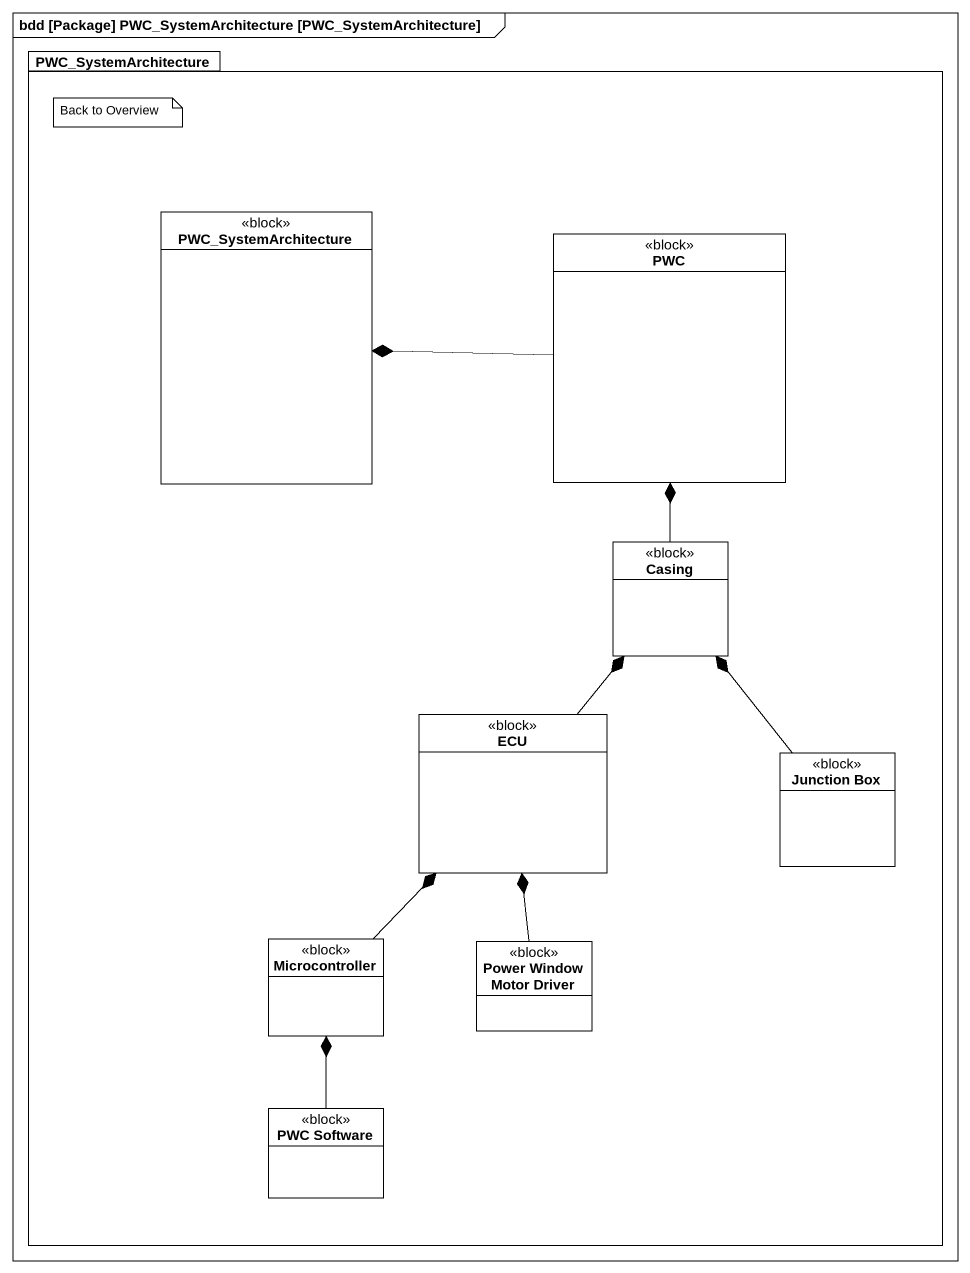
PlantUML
@startuml
mainframe bdd [Package] PWC_SystemArchitecture [PWC_SystemArchitecture]
hide circle
hide empty members
package PWC_SystemArchitecture {
  class "PWC_SystemArchitecture" as PWC_SystemArchitecture_2 <<block>>
  class PWC <<block>>
  class Casing <<block>>
  class ECU <<block>>
  class "Junction Box" as Junction_Box <<block>>
  class Microcontroller <<block>>
  class "Power Window Motor Driver" as Power_Window_Motor_Driver <<block>>
  class "PWC Software" as PWC_Software <<block>>
}
PWC -left-* PWC_SystemArchitecture_2
Casing -up-* PWC
ECU -up-* Casing
Junction_Box -up-* Casing
Microcontroller -up-* ECU
Power_Window_Motor_Driver -up-* ECU
PWC_Software -up-* Microcontroller
note as N1
  Back to Overview
end note
@enduml
